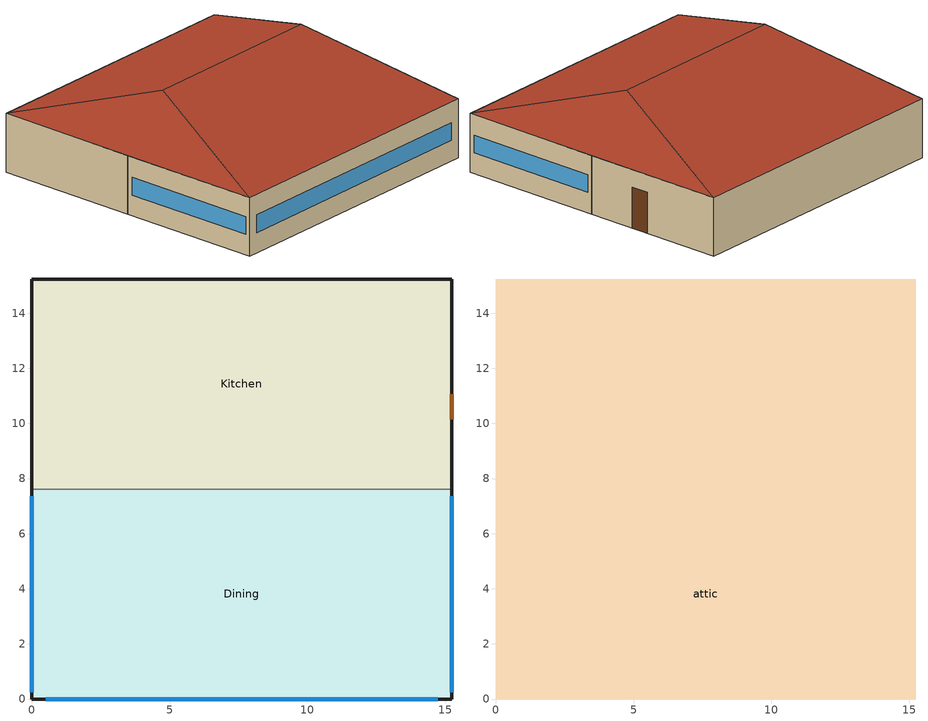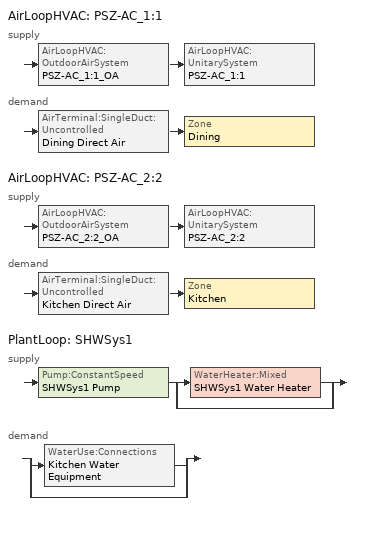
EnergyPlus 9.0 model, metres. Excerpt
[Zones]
Dining
 floor ground (Dining_Floor_Ffactor): 15.24,7.62 15.24,0 0,0 0,7.62 z0
 wall outside (nonres_ext_wall): 0,7.62 0,0 15.24,0 15.24,7.62 z0:3.05
 wall to Kitchen (int_wall): 15.24,7.62 0,7.62 z0:3.05
 window (NonreseastwestWindow_U_0.5_SHGC_0.23): 15.24,0.25 15.24,7.37 / 0,7.37 0,0.25 z1.07:1.98
 window (NonresWindow_U_0.5_SHGC_0.23): 0.51,0 14.73,0 z1.07:1.98
Kitchen
 floor ground (Kitchen_Floor_Ffactor): 15.24,15.24 15.24,7.62 0,7.62 0,15.24 z0
 wall outside (nonres_ext_wall): 15.24,7.62 15.24,15.24 0,15.24 0,7.62 z0:3.05
 door (Swinging Door_con): 15.24,10.15 15.24,11.06 z0:2.13
attic
 floor to Dining (nonres_roof_floor): 0,0 0,7.62 15.24,7.62 15.24,0 z3.05
 floor to Kitchen (nonres_roof_floor): 15.24,15.24 15.24,7.62 0,7.62 0,15.24 z3.05
 roof outside (AtticRoofDeck): 0,15.24,3.05 0,0,3.05 2.54,7.62,5.59; 15.24,0,3.05 15.24,15.24,3.05 12.7,7.62,5.59; 15.24,15.24,3.05 0,15.24,3.05 2.54,7.62,5.59 12.7,7.62,5.59; 0,0,3.05 15.24,0,3.05 12.7,7.62,5.59 2.54,7.62,5.59
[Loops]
AirLoopHVAC 'PSZ-AC_1:1'
 supply: AirLoopHVAC:OutdoorAirSystem 'PSZ-AC_1:1_OA' > AirLoopHVAC:UnitarySystem 'PSZ-AC_1:1'
 demand: AirTerminal:SingleDuct:Uncontrolled 'Dining Direct Air' > Zone 'Dining'
AirLoopHVAC 'PSZ-AC_2:2'
 supply: AirLoopHVAC:OutdoorAirSystem 'PSZ-AC_2:2_OA' > AirLoopHVAC:UnitarySystem 'PSZ-AC_2:2'
 demand: AirTerminal:SingleDuct:Uncontrolled 'Kitchen Direct Air' > Zone 'Kitchen'
PlantLoop 'SHWSys1'
 supply: Pump:ConstantSpeed 'SHWSys1 Pump' > split
  | WaterHeater:Mixed 'SHWSys1 Water Heater'
  | bypass
 demand: split
  | WaterUse:Connections 'Kitchen Water Equipment'
  | bypass
[Building]
RestaurantFastFood: North Axis {deg}=0; Terrain=City; Loads Convergence Tolerance Value=0.04; Temperature Convergence Tolerance Value {deltaC}=0.2; Solar Distribution=FullInteriorAndExterior; Maximum Number of Warmup Days=25; Minimum Number of Warmup Days=6
[Site:Location]
Site:Location=Honolulu Intl Arpt_HI_USA Design_Conditions; Latitude {N+ S-}=21.32; Longitude {W- E+}=-157.93; Time Zone Relative to GMT {GMT+/-}=-10; Elevation {m}=2
[SizingPeriod:DesignDay] Day of Month=21; Dry-Bulb Temperature Range Modifier Type=DefaultMultipliers; Humidity Condition Type=Wetbulb; Barometric Pressure {Pa}=101301; Rain {Yes/No}=No; Snow on ground {Yes/No}=No; Daylight Savings Time Indicator=No
Name | Month | Day Type | Maximum Dry-Bulb Temperature {C} | Daily Dry-Bulb Temperature Range {C} | Wetbulb at Maximum Dry-Bulb {C} | Wind Speed {m/s} design conditions vs. traditional 6.71 m/s (15 mph) | Wind Direction {Degrees; N=0, S=180} | Solar Model Indicator | Clearness {0.0 to 1.1} | Wind Speed {m/s} design conditions vs. traditional 3.35 m/s (7mph) | ASHRAE Clear Sky Optical Depth for Beam Irradiance (taub) | ASHRAE Clear Sky Optical Depth for Diffuse Irradiance (taud)
Honolulu Intl Arpt Ann Htg 99.6% Condns DB | 2 | WinterDesignDay | 16.2 | 0 | 16.2 | 1.9 | 320 | ASHRAEClearSky | 0
Honolulu Intl Arpt Ann Clg .4% Condns DB=>MWB | 8 | SummerDesignDay | 32.2 | 7.1 | 23.3 |  | 60 | ASHRAETau |  | 6.7 | 0.382 | 2.521
[Site:WaterMainsTemperature]
Calculation Method=Correlation; Annual average outdoor air temperature {C}=24.9167; Maximum difference in monthly average outdoor air temperatures {C}=4.6
[Site:GroundTemperature:FCfactorMethod]
January Ground Temperature {C}=26.2; February Ground Temperature {C}=24.8; March Ground Temperature {C}=23.7; April Ground Temperature {C}=22.5; May Ground Temperature {C}=22.8; June Ground Temperature {C}=23.2; July Ground Temperature {C}=23.8; August Ground Temperature {C}=25.2; September Ground Temperature {C}=25.9; October Ground Temperature {C}=26.9; November Ground Temperature {C}=27.1; December Ground Temperature {C}=26.9
[Material:NoMass]
Opaque Door panel_con: MediumRough, 0.475964, 0.9, 0.7, 0.7
Nonres_Roof_Insulation: MediumSmooth, 6.23509, 0.9, 0.7, 0.7
Nonres_Exterior_Wall_Insulation: MediumSmooth, 1.59514, 0.9, 0.7, 0.7
[Construction]
Swinging Door_con: Opaque Door panel_con
InteriorFurnishings: Std Wood 6inch
AtticRoofDeck: F12 Asphalt shingles, G02 16mm plywood
int_wall: G01 13mm gypsum board, G01 13mm gypsum board
nonres_roof_floor: G01 16mm gypsum board, Nonres_Roof_Insulation
nonres_ext_wall: F07 25mm stucco, G01 16mm gypsum board, Nonres_Exterior_Wall_Insulation, G01 16mm gypsum board
NonresWindow_U_0.5_SHGC_0.23: Nonres Window Glazing Layer
NonreseastwestWindow_U_0.5_SHGC_0.23: Nonres East West Glazing Layer
[Material]
Name | Roughness | Thickness {m} | Conductivity {W/m-K} | Density {kg/m3} | Specific Heat {J/kg-K} | Thermal Absorptance | Solar Absorptance | Visible Absorptance | Absorptance:Thermal | Absorptance:Solar | Absorptance:Visible
Std Wood 6inch | MediumSmooth | 0.15 | 0.12 | 540 | 1210 | 0.9 | 0.7 | 0.7
F07 25mm stucco | Smooth | 0.0254 | 0.72 | 1856 | 840 | 0.9 | 0.7 | 0.7
F12 Asphalt shingles | VeryRough | 0.0032 | 0.04 | 1120 | 1260 |  |  |  | 0.9 | 0.7
G01 13mm gypsum board | Smooth | 0.0127 | 0.16 | 800 | 1090 |  |  |  | 0.9 | 0.7 | 0.5
G01 16mm gypsum board | MediumSmooth | 0.0159 | 0.16 | 800 | 1090
G02 16mm plywood | Smooth | 0.0159 | 0.12 | 544 | 1210
[WindowMaterial:SimpleGlazingSystem] U-Factor {W/m2-K}=2.83913; Solar Heat Gain Coefficient=0.23; Visible Transmittance=0.253
Nonres Window Glazing Layer; Nonres East West Glazing Layer
[Construction:FfactorGroundFloor] F-Factor=1.26363; Area=116.171; PerimeterExposed=30.4856
Dining_Floor_Ffactor; Kitchen_Floor_Ffactor
[Zone] Type=1; Multiplier=1; Floor Area {m2}=autocalculate
Name | Ceiling Height {m} | Volume {m3} | Part of Total Floor Area
Dining; Kitchen | 3.0488 | 354.1836 | Yes
attic | -9999 | 262.3406 | No
[InternalMass] Construction=InteriorFurnishings; Surface Area {m2}=232.343
Name | Zone
Dining_InternalMass_1 | Dining
Kitchen_InternalMass_1 | Kitchen
[People] Number of People Schedule=BLDG_OCC_SCH; Fraction Radiant=0.3; Sensible Heat Fraction=AUTOCALCULATE; Activity Level Schedule=ACTIVITY_SCH; Enable ASHRAE 55 Comfort Warnings=No; Mean Radiant Temperature Calculation Type=ZoneAveraged; Work Efficiency Schedule=WORK_EFF_SCH; Clothing Insulation Calculation Method=ClothingInsulationSchedule; Clothing Insulation Schedule=CLOTHING_SCH; Air Velocity Schedule=AIR_VELO_SCH; Thermal Comfort Model 1 Type=FANGER
Name | Zone or ZoneList | Number of People Calculation Method | Zone Floor Area per Person {m2/person} | Number of People
Dining | Dining | Area/Person | 1.327
Kitchen | Kitchen | People |  | 6.2733
[Lights] Design Level Calculation Method=Watts/Area; Return Air Fraction=0; Fraction Radiant=0.7; Fraction Visible=0.2; Fraction Replaceable=1; Return Air Fraction Calculated from Plenum Temperature=No
Name | Zone or ZoneList | Schedule | Watts per Zone Floor Area {W/m2}
Dining_Lights | Dining | BLDG_LIGHT_DINING_SCH | 4.30556
Kitchen_Lights | Kitchen | BLDG_LIGHT_KITCHEN_SCH | 11.7327
[ElectricEquipment] Design Level Calculation Method=EquipmentLevel
Name | Zone or ZoneList | Schedule | Design Level {W} | Fraction Latent | Fraction Radiant | Fraction Lost
Dining_MiscElec_Equip | Dining | BLDG_EQUIP_SCH | 13567.3 | 0.25 | 0.3 | 0
Kitchen_MiscElec_Equip | Kitchen | BLDG_EQUIP_SCH | 31468.7 | 0.25 | 0.3 | 0.3
Kitchen_Reach-in-Freezer | Kitchen | Always_on | 277.5 | 0 | 0.25 | 0
Kitchen_Reach-in-Refrigerator | Kitchen | Always_on | 313.3 | 0 | 0.25 | 0
[GasEquipment]
Kitchen_MiscGas_Equip: Zone or ZoneList=Kitchen; Schedule=FF_GAS_EQUIP_SCH; Design Level Calculation Method=EquipmentLevel; Design Level {W}=91932.6; Fraction Latent=0.1; Fraction Radiant=0.2; Fraction Lost=0.7
[Daylighting:Controls]
Dining_DaylCtrl: Zone=Dining; Daylighting Method=SplitFlux; Lighting Control Type=Continuousoff; Minimum Input Power Fraction for Continuous or ContinuousOff Dimming Control=0.2; Minimum Light Output Fraction for Continuous or ContinuousOff Dimming Control=0.2; Number of Stepped Control Steps=3; Probability Lighting will be Reset When Needed in Manual Stepped Control=1; Glare Calculation Daylighting Reference Point=Dining_DaylRefPt1; Glare Calculation Azimuth Angle of View Direction Clockwise from Zone y-Axis {deg}=180; Maximum Allowable Discomfort Glare Index=22; Daylighting Reference Point 1=Dining_DaylRefPt1; Fraction of Zone Controlled by Reference Point 1=0.38; Illuminance Setpoint at Reference Point 1 {lux}=215; Daylighting Reference Point 2=Dining_DaylRefPt2; Fraction of Zone Controlled by Reference Point 2=0.38; Illuminance Setpoint at Reference Point 2 {lux}=215
[ZoneInfiltration:DesignFlowRate] Temperature Term Coefficient=0; Velocity Squared Term Coefficient=0
Name | Zone or ZoneList | Schedule | Design Flow Rate Calculation Method | Flow per Exterior Surface Area {m3/s-m2} | Constant Term Coefficient | Velocity Term Coefficient | Design Flow Rate {m3/s}
Dining_Infiltration | Dining | INFIL_SCH_PNNL | flow/exteriorarea | 0.00056896 | 0 | 0.224
Dining_Door_Infiltration | Dining | DOOR_INFIL_SCH | Flow/Zone |  | 1 | 0 | 0.902835
Kitchen_Infiltration | Kitchen | INFIL_SCH_PNNL | flow/exteriorarea | 0.00056896 | 0 | 0.224
attic_Infiltration | attic | ALWAYS_ON | Flow/Zone |  | 1 | 0 | 0.0729
[Exterior:Lights] Control Option=AstronomicalClock
Name | Schedule | Design Level {W}
Exterior_Lights_a | Exterior_lighting_schedule_a | 122.81
Exterior_Lights_b | Exterior_lighting_schedule_b_2016 | 649.5
[Sizing:Zone] Zone Cooling Design Supply Air Temperature Input Method=SupplyAirTemperature; Zone Cooling Design Supply Air Temperature {C}=12.8; Zone Heating Design Supply Air Temperature Input Method=SupplyAirTemperature; Zone Heating Design Supply Air Temperature {C}=40; Zone Cooling Design Supply Air Humidity Ratio {kgWater/kgDryAir}=0.0085; Zone Heating Design Supply Air Humidity Ratio {kgWater/kgDryAir}=0.008; Cooling Design Air Flow Method=DesignDayWithLimit; Cooling Design Air Flow Rate {m3/s}=0; Cooling Minimum Air Flow Fraction=0; Heating Design Air Flow Method=DesignDay; Heating Design Air Flow Rate {m3/s}=0
Name | Design Specification Outdoor Air Object | Cooling Minimum Air Flow per Zone Floor Area {m3/s-m2} | Cooling Minimum Air Flow {m3/s}
Dining | SZ DSOA Dining | 0.00358118 | 0
Kitchen | SZ DSOA Kitchen | 0 | 1.14136
[DesignSpecification:OutdoorAir]
Name | Outdoor Air Method | Outdoor Air Flow per Zone Floor Area {m3/s-m2} | Outdoor Air Flow per Zone {m3/s}
SZ DSOA Dining | FLOW/AREA | 0.00358118 | 0
SZ DSOA Kitchen | Maximum | 0.000792347 | 1.14136
[Sizing:System] Type of Load to Size On=Sensible; Design Outdoor Air Flow Rate {m3/s}=AUTOSIZE; Central Heating Maximum System Air Flow Ratio=1; Preheat Design Temperature {C}=7; Preheat Design Humidity Ratio {kgWater/kgDryAir}=0.008; Precool Design Temperature {C}=12.8; Precool Design Humidity Ratio {kgWater/kgDryAir}=0.008; Central Cooling Design Supply Air Temperature {C}=12.8; Central Heating Design Supply Air Temperature {C}=40; 100% Outdoor Air in Cooling=No; 100% Outdoor Air in Heating=No; Central Cooling Design Supply Air Humidity Ratio {kgWater/kgDryAir}=0.0085; Central Heating Design Supply Air Humidity Ratio {kgWater/kgDryAir}=0.008; Cooling Supply Air Flow Rate Method=DesignDay; Cooling Supply Air Flow Rate {m3/s}=0; Heating Supply Air Flow Rate Method=DesignDay; Heating Supply Air Flow Rate {m3/s}=0; System Outdoor Air Method=ZoneSum; Zone Maximum Outdoor Air Fraction=1; Cooling Design Capacity Method=CoolingDesignCapacity; Cooling Design Capacity {W}=autosize; Heating Design Capacity Method=HeatingDesignCapacity; Heating Design Capacity {W}=autosize; Central Cooling Capacity Control Method=OnOff
Name | Type of Zone Sum to Use | Sizing Option
PSZ-AC_1:1 | Coincident
PSZ-AC_2:2 |  | Coincident
[Sizing:Plant]
SHWSys1: Loop Type=Heating; Design Loop Exit Temperature {C}=60; Loop Design Temperature Difference {deltaC}=5
[ZoneControl:Thermostat] Control Type Schedule=Dual Zone Control Type Sched
Name | Zone or ZoneList | Control 1
Dining Thermostat | Dining | Dining DualSPSched
Kitchen Thermostat | Kitchen | Kitchen DualSPSched
[ThermostatSetpoint:DualSetpoint]
Name | Heating Setpoint Temperature Schedule | Cooling Setpoint Temperature Schedule
Dining DualSPSched | HTGSETP_SCH_NO_OPTIMUM | CLGSETP_SCH_NO_OPTIMUM
Kitchen DualSPSched | HTGSETP_KITCHEN_SCH_NO_OPTIMUM | CLGSETP_KITCHEN_SCH_NO_OPTIMUM
[AirTerminal:SingleDuct:Uncontrolled] Availability Schedule=ALWAYS_ON; Maximum Air Flow Rate {m3/s}=AUTOSIZE
Dining Direct Air; Kitchen Direct Air
[Zone equipment]
Dining: Dining Exhaust Fan, Dining Direct Air
Kitchen: Kitchen Exhaust Fan, Kitchen Direct Air
[Fan:SystemModel]
PSZ-AC_1:1_addAQ Fan: HVACOperationSchd, AUTOSIZE, Discrete, 1, 622.5, 0.895, 1, AUTOSIZE, TotalEfficiencyAndPressure, 0.58175, 622.5, 2, 0.66, 0.4, 1, 1
PSZ-AC_2:2_addAQ Fan: HVACOperationSchd, AUTOSIZE, Discrete, 1, 622.5, 0.865, 1, AUTOSIZE, TotalEfficiencyAndPressure, 0.56225, 622.5, 2, 0.66, 0.4, 1, 1
[Fan:ZoneExhaust] Availability Schedule=Hours_of_operation
Name | Fan Total Efficiency | Pressure Rise {Pa} | Maximum Flow Rate {m3/s} | Fan Efficiency Saving of Addendum AJ (Fractional HP Fan Motors) is modelled here. | Maximum Flow Rate {m3/s} this is the real exhaust fan flow 3300 cfm. | Balanced Exhaust Fraction Schedule
Dining Exhaust Fan | 1 | 0 | 0.416067
Kitchen Exhaust Fan |  | 124.5 |  | 0.385 | 1.557427 | Kitchen Exhaust Fan Balanced Exhaust Fraction Schedule
[Coil:Cooling:DX:MultiSpeed]
PSZ-AC_1:1_CoolC DXCoil: ALWAYS_ON, AirCooled, No, No, 10, 2, Electricity, 2, 22981.66, 0.67608, 3.73224, 1.23396, 0, PSZ-AC_CoolCLennoxStandard10Ton_TGA120S2B_CapFT, PSZ-AC_CoolCLennoxStandard10Ton_TGA120S2B_CapFF, PSZ-AC_CoolCLennoxStandard10Ton_TGA120S2B_EIRFT, PSZ-AC_CoolCLennoxStandard10Ton_TGA120S2B_EIRFFF, PSZ-AC_CoolCLennoxStandard10Ton_TGA120S2B_PLR, 0.2, 0.9, 45963.32, 0.67608, 3.73224, 1.85094, 0, PSZ-AC_CoolCLennoxStandard10Ton_TGA120S2B_CapFT, PSZ-AC_CoolCLennoxStandard10Ton_TGA120S2B_CapFF, PSZ-AC_CoolCLennoxStandard10Ton_TGA120S2B_EIRFT, PSZ-AC_CoolCLennoxStandard10Ton_TGA120S2B_EIRFFF, PSZ-AC_CoolCLennoxStandard10Ton_TGA120S2B_PLR, 0.2, 0.9
PSZ-AC_2:2_CoolC DXCoil: ALWAYS_ON, AirCooled, No, No, 10, 2, Electricity, 2, 14321.34, 0.67608, 3.79883, 0.76896, 0, PSZ-AC_CoolCLennoxStandard10Ton_TGA120S2B_CapFT, PSZ-AC_CoolCLennoxStandard10Ton_TGA120S2B_CapFF, PSZ-AC_CoolCLennoxStandard10Ton_TGA120S2B_EIRFT, PSZ-AC_CoolCLennoxStandard10Ton_TGA120S2B_EIRFFF, PSZ-AC_CoolCLennoxStandard10Ton_TGA120S2B_PLR, 0.2, 0.9, 28642.68, 0.67608, 3.79883, 1.15344, 0, PSZ-AC_CoolCLennoxStandard10Ton_TGA120S2B_CapFT, PSZ-AC_CoolCLennoxStandard10Ton_TGA120S2B_CapFF, PSZ-AC_CoolCLennoxStandard10Ton_TGA120S2B_EIRFT, PSZ-AC_CoolCLennoxStandard10Ton_TGA120S2B_EIRFFF, PSZ-AC_CoolCLennoxStandard10Ton_TGA120S2B_PLR, 0.2, 0.9
[Coil:Heating:Fuel] Availability Schedule=ALWAYS_ON; Fuel Type=NaturalGas; Nominal Capacity {W}=AUTOSIZE
Name | Burner Efficiency
PSZ-AC_1:1_HeatC | 0.8
PSZ-AC_2:2_HeatC | 0.81
[AirLoopHVAC:UnitarySystem] Control Type=Load; Dehumidification Control Type=None; Availability Schedule=ALWAYS_ON; Fan Placement=DrawThrough; Supply Air Fan Operating Mode Schedule=HVACOperationSchd; DX Heating Coil Sizing Ratio=1; Use DOAS DX Cooling Coil=No; Minimum Supply Air Temperature {C}=2; Latent Load Control=SensibleOnlyLoadControl; Cooling Supply Air Flow Rate Method=SupplyAirFlowRate; Cooling Supply Air Flow Rate {m3/s}=AUTOSIZE; Heating Supply Air Flow Rate Method=SupplyAirFlowRate; Heating Supply Air Flow Rate {m3/s}=AUTOSIZE; No Load Supply Air Flow Rate Method=SupplyAirFlowRate; No Load Supply Air Flow Rate {m3/s}=AUTOSIZE; Maximum Supply Air Temperature {C}=AUTOSIZE
Name | Controlling Zone or Thermostat Location | Supply Fan | Heating Coil | Cooling Coil | Design Specification Multispeed Object
PSZ-AC_1:1 | Dining | PSZ-AC_1:1_addAQ Fan | PSZ-AC_1:1_HeatC | PSZ-AC_1:1_CoolC DXCoil | PSZ-AC_1:1_Unitary_Package_DX_Perf
PSZ-AC_2:2 | Kitchen | PSZ-AC_2:2_addAQ Fan | PSZ-AC_2:2_HeatC | PSZ-AC_2:2_CoolC DXCoil | PSZ-AC_2:2_Unitary_Package_DX_Perf
[UnitarySystemPerformance:Multispeed]
PSZ-AC_1:1_Unitary_Package_DX_Perf; PSZ-AC_2:2_Unitary_Package_DX_Perf: 2, 2, No, 0.66, 1, 0.66, 1, 1
[Controller:OutdoorAir] Minimum Outdoor Air Flow Rate {m3/s}=AUTOSIZE; Maximum Outdoor Air Flow Rate {m3/s}=AUTOSIZE; Economizer Control Type=NoEconomizer; Economizer Control Action Type=ModulateFlow; Lockout Type=LockoutWithHeating; Minimum Limit Type=FixedMinimum
Name | Minimum Outdoor Air Schedule | Maximum Fraction of Outdoor Air Schedule
PSZ-AC_1:1_OA_Controller | MinOA_Sched | SZ_system_OA_Max_Frac_SCH
PSZ-AC_2:2_OA_Controller | MINOA_FFKITCH_SCHED
[AirLoopHVAC] Design Supply Air Flow Rate {m3/s}=AUTOSIZE
PSZ-AC_1:1; PSZ-AC_2:2
[Pump:ConstantSpeed]
SHWSys1 Pump: Design Flow Rate {m3/s}=autosize; Design Pump Head {Pa}=0.001; Design Power Consumption {W}=AUTOSIZE; Motor Efficiency=0.3; Fraction of Motor Inefficiencies to Fluid Stream=0; Pump Control Type=Intermittent
[WaterHeater:Mixed]
SHWSys1 Water Heater: Tank Volume {m3}=0.378541; Setpoint Temperature Schedule=SHWSys1 Water Heater Setpoint Temperature Schedule Name; Deadband Temperature Difference {deltaC}=2; Maximum Temperature Limit {C}=82.2222; Heater Control Type=Cycle; Heater Maximum Capacity {W}=29307.11; Heater Fuel Type=NATURALGAS; Heater Thermal Efficiency=0.80804; Off Cycle Parasitic Fuel Consumption Rate {W}=720; Off Cycle Parasitic Fuel Type=NATURALGAS; Off Cycle Parasitic Heat Fraction to Tank=0.8; On Cycle Parasitic Fuel Consumption Rate {W}=720; On Cycle Parasitic Fuel Type=NATURALGAS; Ambient Temperature Indicator=zone; Ambient Temperature Zone=KITCHEN; Off Cycle Loss Coefficient to Ambient Temperature {W/K}=7.56156; On Cycle Loss Coefficient to Ambient Temperature {W/K}=7.56156; Use Side Effectiveness=1; Source Side Effectiveness=1; Use Side Design Flow Rate {m3/s}=AUTOSIZE; Source Side Design Flow Rate {m3/s}=AUTOSIZE; Indirect Water Heating Recovery Time {hr}=1.5
[PlantLoop]
SHWSys1: Fluid Type=Water; Plant Equipment Operation Scheme=SHWSys1 Loop Operation Scheme List; Maximum Loop Temperature {C}=60; Minimum Loop Temperature {C}=10; Maximum Loop Flow Rate {m3/s}=AUTOSIZE; Minimum Loop Flow Rate {m3/s}=0; Plant Loop Volume {m3}=AUTOSIZE; Load Distribution Scheme=Optimal
[PlantEquipmentList]
SHWSys1 Equipment List: SHWSys1 Water Heater
[PlantEquipmentOperation:HeatingLoad]
SHWSys1 Operation Scheme: Load Range 1 Lower Limit {W}=0; Load Range 1 Upper Limit {W}=1000000000000000; Range 1 Equipment List=SHWSys1 Equipment List
[PlantEquipmentOperationSchemes]
SHWSys1 Loop Operation Scheme List: Control Scheme 1=SHWSys1 Operation Scheme; Control Scheme 1 Schedule=PlantOnSched
[AvailabilityManager:NightCycle] Applicability Schedule=Always_On; Fan Schedule=HVACOperationSchd; Control Type=CycleOnAny; Thermostat Tolerance {deltaC}=1; Cycling Run Time Control Type=FixedRunTime; Cycling Run Time {s}=1800
PSZ-AC_1:1 Availability Manager; PSZ-AC_2:2 Availability Manager
[SetpointManager:Scheduled]
SHWSys1 Loop Setpoint Manager: Control Variable=Temperature; Schedule=SHWSys1-Loop-Temp-Schedule; Setpoint Node or NodeList=SHWSys1 Supply Outlet Node
[SetpointManager:SingleZone:Heating] Control Variable=Temperature; Minimum Supply Air Temperature {C}=12.8; Maximum Supply Air Temperature {C}=40
Name | Control Zone | Setpoint Node or NodeList
SupAirTemp MngrDining - Htg | Dining | PSZ-AC_1:1 Zone Equipment Inlet Node
SupAirTemp MngrKitchen - Htg | Kitchen | PSZ-AC_2:2 Zone Equipment Inlet Node
[SetpointManager:SingleZone:Cooling] Control Variable=Temperature; Minimum Supply Air Temperature {C}=12.8; Maximum Supply Air Temperature {C}=99
Name | Control Zone | Setpoint Node or NodeList
SupAirTemp MngrDining - Clg | Dining | PSZ-AC_1:1 Supply Equipment Outlet Node
SupAirTemp MngrKitchen - Clg | Kitchen | PSZ-AC_2:2 Supply Equipment Outlet Node
[SetpointManager:MixedAir] Control Variable=Temperature
Name | Setpoint Node or NodeList
PSZ-AC_1:1_CoolC SAT Manager | PSZ-AC_1:1_CoolC-PSZ-AC_1:1_HeatCNode
PSZ-AC_1:1_HeatC MixedAir Manager | PSZ-AC_1:1_HeatC-PSZ-AC_1:1 FanNode
PSZ-AC_1:1_OAMixed Air Temp Manager | PSZ-AC_1:1_OA-PSZ-AC_1:1_CoolCNode
PSZ-AC_2:2_CoolC SAT Manager | PSZ-AC_2:2_CoolC-PSZ-AC_2:2_HeatCNode
PSZ-AC_2:2_HeatC MixedAir Manager | PSZ-AC_2:2_HeatC-PSZ-AC_2:2 FanNode
PSZ-AC_2:2_OAMixed Air Temp Manager | PSZ-AC_2:2_OA-PSZ-AC_2:2_CoolCNode
[Refrigeration:Case] Availability Schedule=ALWAYS_ON; Zone=Kitchen; Rated Ambient Temperature {C}=23.88; Rated Ambient Relative Humidity {percent}=55; Latent Case Credit Curve Type=CaseTemperatureMethod; Standard Case Lighting Power per Unit Length {W/m}=33; Case Lighting Schedule=walkin_occ_lght_sch; Fraction of Lighting Energy to Case=1; Case Anti-Sweat Heater Power per Unit Length {W/m}=0; Minimum Anti-Sweat Heater Power per Unit Length {W/m}=0; Anti-Sweat Heater Control Type=None; Humidity at Zero Anti-Sweat Heater Energy {percent}=0; Case Height {m}=0; Defrost Energy Correction Curve Type=None
Name | Rated Total Cooling Capacity per Unit Length {W/m} | Rated Latent Heat Ratio | Rated Runtime Fraction | Case Length {m} | Case Operating Temperature {C} | Latent Case Credit Curve | Standard Case Fan Power per Unit Length {W/m} | Operating Case Fan Power per Unit Length {W/m} | Fraction of Anti-Sweat Heater Energy to Case | Case Defrost Power per Unit Length {W/m} | Case Defrost Type | Case Defrost Schedule | Case Defrost Drip-Down Schedule | Under Case HVAC Return Air Fraction | Refrigerated Case Restocking Schedule | Case Credit Fraction Schedule
Kitchen_Case:1_WALKINFREEZER | 688 | 0.1 | 0.4 | 2.44 | -23 | Kitchen_Case:1_WALKINFREEZERSingleShelfHorizontal_LatentEnergyMult | 21.1429 | 21.1429 | 0 | 1291.7 | Electric | Kitchen_Case:1_WALKINFREEZER_CaseDefrost2aDaySched | Kitchen_Case:1_WALKINFREEZER_CaseDripDown2aDaySched | 0 | Kitchen_Case:1_WALKINFREEZER_WalkInStockingSched | Kitchen_Case:1_WALKINFREEZER_CaseCreditReduxSched
Kitchen_Case:2_SELFCONTAINEDDISPLAYCASE | 734 | 0.08 | 0.85 | 3.05 | 2 | Kitchen_Case:2_SELFCONTAINEDDISPLAYCASEMultiShelfVertical_LatentEnergyMult | 18.8571 | 18.8571 | 0.2 | 0 | None |  |  | 0.05 | Kitchen_Case:2_SELFCONTAINEDDISPLAYCASE_CaseStockingSched
[Refrigeration:CompressorRack] Heat Rejection Location=ZONE; Design Condenser Fan Power {W}=330; Condenser Type=AIRCOOLED
Name | Design Compressor Rack COP {W/W} | Compressor Rack COP Function of Temperature Curve | Condenser Fan Power Function of Temperature Curve | Refrigeration Case Name or WalkIn Name or CaseAndWalkInList
RACK1 | 2.51 | RACK1_RackCOPfTCurve | RACK1_RackCondFanCurve2 | RACK1CaseList
RACK2 | 7.29 | RACK2_RackCOPfTCurve |  | RACK2CaseList
[Refrigeration:CaseAndWalkInList]
Name | Case or WalkIn 1
RACK1CaseList | Kitchen_Case:1_WALKINFREEZER
RACK2CaseList | Kitchen_Case:2_SELFCONTAINEDDISPLAYCASE
[WaterUse:Equipment]
Kitchen Water Equipment: Peak Flow Rate {m3/s}=9.598E-5; Flow Rate Fraction Schedule=BLDG_SWH_SCH; Target Temperature Schedule=Kitchen Water Equipment Temp Sched; Hot Water Supply Temperature Schedule=Kitchen Water Equipment Hot Supply Temp Sched; Zone=Kitchen; Sensible Fraction Schedule=Kitchen Water Equipment Sensible fract sched; Latent Fraction Schedule=Kitchen Water Equipment Latent fract sched
[WaterUse:Connections]
Kitchen Water Equipment: Water Use Equipment 1=Kitchen Water Equipment
[EnergyManagementSystem:Sensor]
Name | Output:Variable or Output:Meter | Output:Variable or Output:Meter Index Key
OAT_F | Site Outdoor Air Drybulb Temperature
Dining_LSr | Zone Lights Electric Power | Dining
Dining_Occ_Sensor | People Occupant Count | Dining
Kitchen_LSr | Zone Lights Electric Power | Kitchen
Kitchen_Occ_Sensor | People Occupant Count | Kitchen
[EnergyManagementSystem:InternalVariable] Internal Data Type=Zone Floor Area
Name | Internal Data Index Key
Dining_Area | Dining
Kitchen_Area | Kitchen
[EnergyManagementSystem:Actuator] Actuated Component Type=Lights; Actuated Component Control Type=Electric Power Level
Name | Actuated Component Unique
Dining_Light_Actuator | Dining_lights
Kitchen_Light_Actuator | Kitchen_lights
[EnergyManagementSystem:Program]
SET_Dining_Light_EMS_Program: SET Dining_LSr_IP=0.093*Dining_LSr/Dining_Area; IF (Dining_Occ_Sensor <= 0) && (Dining_LSr_IP >= 0.02); SET Dining_Light_Actuator = 0.02*Dining_Area/0.09290304; ELSE; SET Dining_Light_Actuator = NULL; ENDIF
SET_Kitchen_Light_EMS_Program: SET Kitchen_LSr_IP=0.093*Kitchen_LSr/Kitchen_Area; IF (Kitchen_Occ_Sensor <= 0) && (Kitchen_LSr_IP >= 0.02); SET Kitchen_Light_Actuator = 0.02*Kitchen_Area/0.09290304; ELSE; SET Kitchen_Light_Actuator = NULL; ENDIF
[EnergyManagementSystem:ProgramCallingManager]
SET_Dining_Light_EMS_Program_Prog_Manager: BeginTimestepBeforePredictor; SET_Dining_Light_EMS_Program
SET_Kitchen_Light_EMS_Program_Prog_Manager: BeginTimestepBeforePredictor; SET_Kitchen_Light_EMS_Program
[Schedule:Compact]
BLDG_LIGHT_DINING_SCH: Through: 12/31, For: Weekday, Until: 1:00, 0.139857, Until: 5:00, 0.15, Until: 6:00, 0.186476, Until: 8:00, 0.372952, Until: 10:00, 0.559428, Until: 22:00, 0.839142, Until: 23:00, 0.46619, Until: 24:00, 0.279714, For: Saturday, Until: 1:00, 0.186476, Until: 6:00, 0.15, Until: 8:00, 0.279714, Until: 10:00, 0.559428, Until: 17:00, 0.745904, Until: 22:00, 0.839142, Until: 23:00, 0.46619, Until: 24:00, 0.279714, For: SummerDesignDay, Until: 24:00, 1, For: WinterDesignDay, Until: 24:00, 0, For: Sunday Holidays AllOtherDays, Until: 1:00, 0.186476, Until: 6:00, 0.15, Until: 8:00, 0.279714, Until: 10:00, 0.46619, Until: 16:00, 0.652666, Until: 22:00, 0.559428, Until: 23:00, 0.46619, Until: 24:00, 0.279714
BLDG_LIGHT_KITCHEN_SCH: Through: 12/31, For: Weekday, Until: 1:00, 0.13332, Until: 5:00, 0.15, Until: 6:00, 0.17776, Until: 8:00, 0.35552, Until: 10:00, 0.53328, Until: 22:00, 0.79992, Until: 23:00, 0.4444, Until: 24:00, 0.26664, For: Saturday, Until: 1:00, 0.17776, Until: 6:00, 0.15, Until: 8:00, 0.26664, Until: 10:00, 0.53328, Until: 17:00, 0.71104, Until: 22:00, 0.79992, Until: 23:00, 0.4444, Until: 24:00, 0.26664, For: SummerDesignDay, Until: 24:00, 1, For: WinterDesignDay, Until: 24:00, 0, For: Sunday Holidays AllOtherDays, Until: 1:00, 0.17776, Until: 6:00, 0.15, Until: 8:00, 0.26664, Until: 10:00, 0.4444, Until: 16:00, 0.62216, Until: 22:00, 0.53328, Until: 23:00, 0.4444, Until: 24:00, 0.26664
BLDG_EQUIP_SCH: Through: 12/31, For: Weekdays, Until: 01:00, 0.0299675, Until: 02:00, 0.0199015, Until: 03:00, 0.0298522, Until: 04:00, 0.0199015, Until: 05:00, 0.0497536, Until: 06:00, 0.11987, Until: 07:00, 0.129859, Until: 08:00, 0.149837, Until: 09:00, 0.179805, Until: 10:00, 0.209772, Until: 11:00, 0.259718, Until: 12:00, 0.289686, Until: 13:00, 0.269707, Until: 14:00, 0.249729, Until: 15:00, 0.229751, Until: 16:00, 0.229751, Until: 17:00, 0.259718, Until: 18:00, 0.259718, Until: 19:00, 0.23974, Until: 20:00, 0.219762, Until: 21:00, 0.199783, Until: 22:00, 0.179805, Until: 23:00, 0.0899024, Until: 24:00, 0.0299675, For: Saturday, Until: 01:00, 0.0299675, Until: 02:00, 0.0199015, Until: 03:00, 0.0298522, Until: 04:00, 0.0199015, Until: 05:00, 0.0497536, Until: 06:00, 0.119409, Until: 07:00, 0.129859, Until: 08:00, 0.149837, Until: 09:00, 0.179805, Until: 10:00, 0.209772, Until: 11:00, 0.259718, Until: 12:00, 0.289686, Until: 13:00, 0.269707, Until: 14:00, 0.249729, Until: 15:00, 0.229751, Until: 16:00, 0.229751, Until: 17:00, 0.259718, Until: 18:00, 0.259718, Until: 19:00, 0.23974, Until: 20:00, 0.219762, Until: 21:00, 0.199783, Until: 22:00, 0.179805, Until: 23:00, 0.0899024, Until: 24:00, 0.0299675, For: SummerDesignDay, Until: 24:00, 0.29, For: WinterDesignDay, Until: 24:00, 0, For: Sunday Holidays AllOtherDays, Until: 01:00, 0.0299675, Until: 02:00, 0.0199015, Until: 03:00, 0.0298522, Until: 04:00, 0.0199015, Until: 05:00, 0.0497536, Until: 06:00, 0.119409, Until: 07:00, 0.129859, Until: 08:00, 0.149837, Until: 09:00, 0.179805, Until: 10:00, 0.209772, Until: 11:00, 0.259718, Until: 12:00, 0.289686, Until: 13:00, 0.269707, Until: 14:00, 0.249729, Until: 15:00, 0.229751, Until: 16:00, 0.229751, Until: 17:00, 0.259718, Until: 18:00, 0.259718, Until: 19:00, 0.23974, Until: 20:00, 0.219762, Until: 21:00, 0.199783, Until: 22:00, 0.179805, Until: 23:00, 0.0899024, Until: 24:00, 0.0299675
FF_GAS_EQUIP_SCH: Through: 12/31, For: Weekdays Saturday, Until: 01:00, 0.03, Until: 02:00, 0.02, Until: 03:00, 0.03, Until: 04:00, 0.02, Until: 05:00, 0.05, Until: 06:00, 0.12, Until: 07:00, 0.13, Until: 08:00, 0.15, Until: 09:00, 0.18, Until: 10:00, 0.21, Until: 11:00, 0.26, Until: 12:00, 0.29, Until: 13:00, 0.27, Until: 14:00, 0.25, Until: 15:00, 0.23, Until: 16:00, 0.23, Until: 17:00, 0.26, Until: 18:00, 0.26, Until: 19:00, 0.24, Until: 20:00, 0.22, Until: 21:00, 0.2, Until: 22:00, 0.18, Until: 23:00, 0.09, Until: 24:00, 0.03, For: SummerDesignDay, Until: 24:00, 0.29, For: WinterDesignDay, Until: 24:00, 0, For: Sunday Holidays AllOtherDays, Until: 01:00, 0.03, Until: 02:00, 0.02, Until: 03:00, 0.03, Until: 04:00, 0.02, Until: 05:00, 0.05, Until: 06:00, 0.12, Until: 07:00, 0.13, Until: 08:00, 0.15, Until: 09:00, 0.18, Until: 10:00, 0.21, Until: 11:00, 0.26, Until: 12:00, 0.29, Until: 13:00, 0.27, Until: 14:00, 0.25, Until: 15:00, 0.23, Until: 16:00, 0.23, Until: 17:00, 0.26, Until: 18:00, 0.26, Until: 19:00, 0.24, Until: 20:00, 0.22, Until: 21:00, 0.2, Until: 22:00, 0.18, Until: 23:00, 0.09, Until: 24:00, 0.03
BLDG_OCC_SCH: Through: 12/31, For: Weekdays, Until: 01:00, 0.05, Until: 05:00, 0, Until: 06:00, 0.05, Until: 07:00, 0.1, Until: 10:00, 0.4, Until: 11:00, 0.2, Until: 12:00, 0.5, Until: 13:00, 0.8, Until: 14:00, 0.7, Until: 15:00, 0.4, Until: 16:00, 0.2, Until: 17:00, 0.25, Until: 18:00, 0.5, Until: 21:00, 0.8, Until: 22:00, 0.5, Until: 23:00, 0.35, Until: 24:00, 0.2, For: SummerDesignDay, Until: 24:00, 1, For: WinterDesignDay, Until: 24:00, 0, For: Saturday, Until: 01:00, 0.05, Until: 06:00, 0, Until: 07:00, 0.05, Until: 09:00, 0.5, Until: 10:00, 0.4, Until: 11:00, 0.2, Until: 12:00, 0.45, Until: 14:00, 0.5, Until: 15:00, 0.35, Until: 18:00, 0.3, Until: 19:00, 0.7, Until: 20:00, 0.9, Until: 21:00, 0.7, Until: 22:00, 0.65, Until: 23:00, 0.55, Until: 24:00, 0.35, For: Sunday Holidays AllOtherDays, Until: 01:00, 0.05, Until: 06:00, 0, Until: 07:00, 0.05, Until: 09:00, 0.5, Until: 11:00, 0.2, Until: 12:00, 0.3, Until: 14:00, 0.5, Until: 15:00, 0.3, Until: 16:00, 0.2, Until: 17:00, 0.25, Until: 18:00, 0.35, Until: 19:00, 0.55, Until: 20:00, 0.65, Until: 21:00, 0.7, Until: 22:00, 0.35, Until: 24:00, 0.2
DOOR_INFIL_SCH: Through: 12/31, For: Weekdays, Until: 06:00, 0, Until: 07:00, 0.144, Until: 10:00, 0.462, Until: 11:00, 0.258, Until: 12:00, 0.558, Until: 13:00, 0.829, Until: 14:00, 0.74, Until: 15:00, 0.462, Until: 16:00, 0.258, Until: 17:00, 0.363, Until: 18:00, 0.558, Until: 21:00, 0.829, Until: 22:00, 0.558, Until: 23:00, 0.363, Until: 24:00, 0.258, For: SummerDesignDay, Until: 24:00, 1, For: WinterDesignDay, Until: 24:00, 0, For: Saturday, Until: 06:00, 0, Until: 07:00, 0.144, Until: 09:00, 0.558, Until: 10:00, 0.462, Until: 11:00, 0.258, Until: 12:00, 0.462, Until: 14:00, 0.558, Until: 15:00, 0.462, Until: 18:00, 0.363, Until: 19:00, 0.74, Until: 20:00, 0.915, Until: 21:00, 0.74, Until: 22:00, 0.65, Until: 23:00, 0.558, Until: 24:00, 0.363, For: Sunday Holidays AllOtherDays, Until: 06:00, 0, Until: 07:00, 0.144, Until: 09:00, 0.558, Until: 11:00, 0.258, Until: 12:00, 0.363, Until: 14:00, 0.558, Until: 15:00, 0.363, Until: 16:00, 0.258, Until: 17:00, 0.363, Until: 18:00, 0.462, Until: 19:00, 0.558, Until: 20:00, 0.65, Until: 21:00, 0.74, Until: 22:00, 0.462, Until: 24:00, 0.258
BLDG_SWH_SCH: Through: 12/31, For: Weekdays, Until: 01:00, 0, Until: 06:00, 0, Until: 07:00, 0.15, Until: 08:00, 0.15, Until: 09:00, 0.33, Until: 10:00, 0.13, Until: 11:00, 0.1, Until: 12:00, 0.72, Until: 13:00, 0.31, Until: 14:00, 0.98, Until: 15:00, 0.92, Until: 16:00, 0.22, Until: 17:00, 0.31, Until: 18:00, 0.23, Until: 19:00, 0.16, Until: 20:00, 0.1, Until: 21:00, 0.4, Until: 22:00, 0.42, Until: 23:00, 0.43, Until: 24:00, 0.15, For: SummerDesignDay WinterDesignDay, Until: 01:00, 0, Until: 06:00, 0, Until: 07:00, 0, Until: 08:00, 0.15, Until: 09:00, 0.15, Until: 10:00, 0.15, Until: 11:00, 0.1, Until: 12:00, 0.72, Until: 13:00, 0.6, Until: 14:00, 0.98, Until: 15:00, 0.92, Until: 16:00, 0.25, Until: 17:00, 0.25, Until: 18:00, 0.23, Until: 19:00, 0.16, Until: 20:00, 0.1, Until: 21:00, 0.4, Until: 22:00, 0.42, Until: 23:00, 0.43, Until: 24:00, 0.15, For: Sunday Holidays AllOtherDays, Until: 01:00, 0, Until: 06:00, 0, Until: 07:00, 0, Until: 08:00, 0.15, Until: 09:00, 0.15, Until: 10:00, 0.15, Until: 11:00, 0.1, Until: 12:00, 0.72, Until: 13:00, 0.6, Until: 14:00, 0.98, Until: 15:00, 0.92, Until: 16:00, 0.25, Until: 17:00, 0.25, Until: 18:00, 0.23, Until: 19:00, 0.16, Until: 20:00, 0.1, Until: 21:00, 0.4, Until: 22:00, 0.42, Until: 23:00, 0.43, Until: 24:00, 0
Hours_of_operation; HVACOperationSchd: Through: 12/31, For: Weekday SummerDesignDay, Until: 01:00, 1, Until: 05:00, 0, Until: 24:00, 1, For: Saturday WinterDesignDay, Until: 01:00, 1, Until: 05:00, 0, Until: 24:00, 1, For: Sunday Holidays AllOtherDays, Until: 01:00, 1, Until: 05:00, 0, Until: 24:00, 1
PlantOnSched; ALWAYS_ON; MinOA_Sched: Through: 12/31, For: AllDays, Until: 24:00, 1
HTGSETP_SCH_NO_OPTIMUM: Through: 12/31, For: WinterDesignDay, Until: 05:00, 15.56, Until: 06:00, 18.33, Until: 24:00, 21.11, For: Weekdays, Until: 03:00, 15.56, Until: 04:00, 21.11, Until: 05:00, 21.11, Until: 24:00, 21.11, For: SummerDesignDay, Until: 24:00, 15.56, For: Saturday, Until: 03:00, 15.56, Until: 04:00, 21.11, Until: 05:00, 21.11, Until: 24:00, 21.11, For: Sunday Holidays AllOtherDays, Until: 03:00, 15.56, Until: 04:00, 21.11, Until: 05:00, 21.11, Until: 24:00, 21.11
CLGSETP_SCH_NO_OPTIMUM: Through: 12/31, For: SummerDesignDay, Until: 05:00, 30, Until: 06:00, 26.67, Until: 24:00, 23.89, For: Weekdays, Until: 03:00, 30, Until: 04:00, 23.89, Until: 05:00, 23.89, Until: 24:00, 23.89, For: Saturday, Until: 03:00, 30, Until: 04:00, 23.89, Until: 05:00, 23.89, Until: 24:00, 23.89, For: WinterDesignDay, Until: 24:00, 30, For: Sunday Holidays AllOtherDays, Until: 03:00, 30, Until: 04:00, 23.89, Until: 05:00, 23.89, Until: 24:00, 23.89
HTGSETP_KITCHEN_SCH_NO_OPTIMUM: Through: 12/31, For: WinterDesignDay, Until: 05:00, 15.56, Until: 06:00, 17.22, Until: 24:00, 18.89, For: Weekdays, Until: 03:00, 15.56, Until: 04:00, 18.89, Until: 05:00, 18.89, Until: 24:00, 18.89, For: SummerDesignDay, Until: 24:00, 15.56, For: Saturday, Until: 03:00, 15.56, Until: 04:00, 18.89, Until: 05:00, 18.89, Until: 24:00, 18.89, For: Sunday Holidays AllOtherDays, Until: 03:00, 15.56, Until: 04:00, 18.89, Until: 05:00, 18.89, Until: 24:00, 18.89
CLGSETP_KITCHEN_SCH_NO_OPTIMUM: Through: 12/31, For: SummerDesignDay, Until: 05:00, 30, Until: 06:00, 28.33, Until: 24:00, 26.11, For: Weekdays, Until: 03:00, 30, Until: 04:00, 26.11, Until: 05:00, 26.11, Until: 24:00, 26.11, For: Saturday, Until: 03:00, 30, Until: 04:00, 26.11, Until: 05:00, 26.11, Until: 24:00, 26.11, For: WinterDesignDay, Until: 24:00, 30, For: Sunday Holidays AllOtherDays, Until: 03:00, 30, Until: 04:00, 26.11, Until: 05:00, 26.11, Until: 24:00, 26.11
MinOA_FFKitch_Sched: Through: 12/31, For: Weekdays SummerDesignDay, Until: 06:00, 0, Until: 24:00, 1, For: Saturday, Until: 06:00, 0, Until: 24:00, 1, For: WinterDesignDay, Until: 24:00, 1, For: Sunday Holidays AllOtherDays, Until: 06:00, 0, Until: 24:00, 1
Dual Zone Control Type Sched: Through: 12/31, For: AllDays, Until: 24:00, 4
ACTIVITY_SCH: Through: 12/31, For: AllDays, Until: 24:00, 120
WORK_EFF_SCH: Through: 12/31, For: AllDays, Until: 24:00, 0
AIR_VELO_SCH; Kitchen Water Equipment Sensible fract sched: Through: 12/31, For: AllDays, Until: 24:00, 0.2
CLOTHING_SCH: Through: 04/30, For: AllDays, Until: 24:00, 1, Through: 09/30, For: AllDays, Until: 24:00, 0.5, Through: 12/31, For: AllDays, Until: 24:00, 1
Kitchen Water Equipment Latent fract sched: Through: 12/31, For: AllDays, Until: 24:00, 0.05
Kitchen Water Equipment Temp Sched; SHWSys1-Loop-Temp-Schedule; SHWSys1 Water Heater Setpoint Temperature Schedule Name: Through: 12/31, For: AllDays, Until: 24:00, 60
Kitchen Water Equipment Hot Supply Temp Sched: Through: 12/31, For: AllDays, Until: 24:00, 55
Kitchen_Case:1_WALKINFREEZER_CaseDefrost2aDaySched: Through: 12/31, For:AllDays, Interpolate:Average, Until: 11:00, 0, Until: 11:20, 1, Until: 23:00, 0, Until: 23:20, 1, Until: 24:00, 0
Kitchen_Case:1_WALKINFREEZER_CaseDripDown2aDaySched: Through: 12/31, For:AllDays, Interpolate:Average, Until: 11:00, 0, Until: 11:30, 1, Until: 23:00, 0, Until: 23:30, 1, Until: 24:00, 0
Kitchen_Case:1_WALKINFREEZER_WalkInStockingSched: Through: 12/31, For: Tuesday Friday, Until: 4:00, 0, Until: 5:00, 725, Until: 6:00, 417, Until: 7:00, 290, Until: 24:00, 0, For: AllOtherDays, Until: 4:00, 0, Until: 5:00, 125, Until: 6:00, 117, Until: 7:00, 90, Until: 19:00, 0, Until: 20:00, 125, Until: 21:00, 117, Until: 22:00, 90, Until: 24:00, 0
Kitchen_Case:1_WALKINFREEZER_CaseCreditReduxSched: Through: 12/31, For:AllDays, Interpolate:No, Until: 7:00, 0.2, Until: 21:00, 0.4, Until: 24:00, 0.2
Kitchen_Case:2_SELFCONTAINEDDISPLAYCASE_CaseStockingSched: Through: 12/31, For:AllDays, Until: 6:00, 0, Until: 7:00, 50, Until: 9:00, 70, Until: 10:00, 80, Until: 11:00, 70, Until: 13:00, 50, Until: 14:00, 80, Until: 15:00, 90, Until: 16:00, 80, Until: 24:00, 0
walkin_occ_lght_SCH: Through: 12/31, For: Weekday, Until: 5:00, 0.15, Until: 6:00, 0.104, Until: 8:00, 0.208, Until: 10:00, 0.312, Until: 22:00, 0.468, Until: 23:00, 0.26, Until: 24:00, 0.156, For: Saturday, Until: 1:00, 0.2, Until: 6:00, 0.15, Until: 8:00, 0.156, Until: 10:00, 0.312, Until: 17:00, 0.416, Until: 22:00, 0.468, Until: 23:00, 0.26, Until: 24:00, 0.156, For: SummerDesignDay, Until: 24:00, 1, For: WinterDesignDay, Until: 24:00, 0, For: Sunday Holidays AllOtherDays, Until: 1:00, 0.2, Until: 6:00, 0.15, Until: 8:00, 0.156, Until: 10:00, 0.26, Until: 16:00, 0.364, Until: 22:00, 0.312, Until: 23:00, 0.26, Until: 24:00, 0.156
Exterior_lighting_schedule_a: Through:12/31, For:AllDays, Until: 01:00, 1, Until: 06:00, 0, Until: 24:00, 1
Exterior_lighting_schedule_b_2016: Through:12/31, For:AllDays, Until: 06:00, 0.5, Until: 24:00, 1
Kitchen Exhaust Fan Balanced Exhaust Fraction Schedule: Through: 12/31, For: Weekday SummerDesignDay, Until: 01:00, 0.26715, Until: 05:00, 0, Until: 24:00, 0.26715, For: Saturday WinterDesignDay, Until: 01:00, 0.26715, Until: 05:00, 0, Until: 24:00, 0.26715, For: Sunday Holidays AllOtherDays, Until: 01:00, 0.26715, Until: 05:00, 0, Until: 24:00, 0.26715
[SCHEDULE:COMPACT]
INFIL_SCH_PNNL: Through: 12/31, For: Weekdays SummerDesignDay, Until: 01:00, 0.25, Until: 05:00, 1, Until: 24:00, 0.25, For: Saturday WinterDesignDay, Until: 01:00, 0.25, Until: 05:00, 1, Until: 24:00, 0.25, For: Sunday Holidays AllOtherDays, Until: 01:00, 0.25, Until: 05:00, 1, Until: 24:00, 0.25
[Schedule:Constant]
SZ_system_OA_Max_Frac_SCH: Fraction, 0.75
[Curve:Quadratic]
Name | Coefficient1 Constant | Coefficient2 x | Coefficient3 x**2 | Minimum Value of x | Maximum Value of x
RACK1_RackCOPfTCurve | 1.7603 | -0.0377 | 0.0004 | 10 | 35
RACK1_RackCondFanCurve2 | 0 | 0.0286 | 0 | 0 | 35
RACK2_RackCOPfTCurve | 1 | 0 | 0 | 0 | 50
PSZ-AC_CoolCLennoxStandard10Ton_TGA120S2B_CapFF | 0.77136 | 0.34053 | -0.11088 | 0.75918 | 1.13877
PSZ-AC_CoolCLennoxStandard10Ton_TGA120S2B_EIRFFF | 1.2055 | -0.32953 | 0.12308 | 0.75918 | 1.13877
PSZ-AC_CoolCLennoxStandard10Ton_TGA120S2B_PLR | 0.771 | 0.229 | 0 | 0 | 1
[Curve:Cubic] Minimum Value of x=-35; Maximum Value of x=20
Name | Coefficient1 Constant | Coefficient2 x | Coefficient3 x**2 | Coefficient4 x**3
Kitchen_Case:1_WALKINFREEZERSingleShelfHorizontal_LatentEnergyMult | 0.0236 | 0.0006 | 0 | 0
Kitchen_Case:2_SELFCONTAINEDDISPLAYCASEMultiShelfVertical_LatentEnergyMult | 0.0265263 | 0.00107803 | 6.02558e-05 | 1.23732e-06
[Curve:Biquadratic] Minimum Value of x=17; Maximum Value of x=22; Minimum Value of y=29; Maximum Value of y=46
Name | Coefficient1 Constant | Coefficient2 x | Coefficient3 x**2 | Coefficient4 y | Coefficient5 y**2 | Coefficient6 x*y
PSZ-AC_CoolCLennoxStandard10Ton_TGA120S2B_CapFT | 0.42415 | 0.04426 | -0.00042 | 0.00333 | -0.00008 | -0.00021
PSZ-AC_CoolCLennoxStandard10Ton_TGA120S2B_EIRFT | 1.23649 | -0.02431 | 0.00057 | -0.01434 | 0.00063 | -0.00038
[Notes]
The DOE Prototype Building Models were developed by Pacific Northwest National Laboratory (PNNL), under contract with the U.S.
Department of Energy (DOE).  These building models were derived from DOE's Commercial Reference Building Models with modifications
based on input from the ASHRAE Standard 90.1 committee, the Advanced Energy Design Guide series, and building industry experts. The
prototypes models were developed to quantify energy saving impacts from newly published editions of ASHRAE Standard 90.1, 189.1, IECC,
and other energy codes and standards.  The basic building descriptions can be found in the Scorecards posted at www.energycodes.gov
website. The recommended citation of the prototype models is
DOE and PNNL. 2020. Commercial Prototype Building Models, Richland, WA, Pacific Northwest National Laboratory. Available at https://www.energycodes.gov/development/commercial/prototype_models.
Detailed descriptions of the prototype model development and addenda modeling strategies can be found in the following  reports:
DOE, 2020. Preliminary Energy Savings Analysis: ANSI/ASHRAE/IES Standard 90.1-2019. Report prepared by Zhang, J., M. Rosenberg, J.
Lerond, Y. Xie, Nambia, C., Y. Chen, R. Hart, M. Halverson, D. Maddox, and S. Goel, Richland, WA, Pacific Northwest National Laboratory.
Zhang, J., Y. Chen, Y. Xie, M. Rosenberg, R. Hart. Energy and Energy Cost Savings Analysis of the 2018 IECC for Commercial Buildings.
2018. PNNL-28125. Richland, WA: Pacific Northwest National Laboratory.
DOE. 2017. Energy Savings Analysis: ANSI/ASHRAE/IES Standard 90.1-2016. Prepared by Athalye, R.A, M.A. Halverson, M.I. Rosenberg, B. Liu,
J. Zhang, R. Hart, V.V. Mendon, S. Goel, Y. Chen, Y. Xie, and M. Zhao, Richland, WA, Pacific Northwest National Laboratory. https://www.energycodes.gov/sites/default/files/documents/02202018_Standard_90.1-2016_Determination_TSD.pdf.
Zhang, J., Y. Xie, R.A. Athalye, J. Zhuge, M. Rosenberg, R. Hart, and B. Liu. Energy and Energy Cost Savings Analysis of the 2015 IECC
for Commercial Buildings. 2015. PNNL-24269 Rev. 1. Richland, WA: Pacific Northwest National
Laboratory. https://www.energycodes.gov/sites/default/files/documents/2015_IECC_Commercial_Analysis.pdf.
Halverson M.A., M.I. Rosenberg, W. Wang, J. Zhang, V.V. Mendon, R.A. Athalye, Y. Xie, R. Hart, S. Goel, 2014. ANSI/ASHRAE/IES Standard
90.1-2013 Determination of Energy Savings: Quantitative Analysis, PNNL-23479. Richland, WA: Pacific Northwest National Laboratory. https://www.energycodes.gov/sites/default/files/documents/901-2013_finalCommercialDeterminationQuantitativeAnalysis_TSD_0.pdf.
Goel S., R.A. Athalye, W. Wang, J. Zhang, M.I. Rosenberg, Y. Xie, and R. Hart, et al. 2014. Enhancements to ASHRAE Standard 90.1
Prototype Building Models. PNNL-23269. Richland, WA: Pacific Northwest National Laboratory. https://www.pnnl.gov/main/publications/external/technical_reports/PNNL-23269.pdf.
Zhang J., R.A. Athalye, R. Hart, M.I. Rosenberg, Y. Xie, S. Goel, and V.V. Mendon, et al. 2013. Energy and Energy Cost Savings Analysis
of the IECC for Commercial Buildings. PNNL-22760. Richland, WA: Pacific Northwest National Laboratory. http://www.pnnl.gov/main/publications/external/technical_reports/PNNL-22760.pdf.
Thornton B.A., M.I. Rosenberg, E.E. Richman, W. Wang, Y. Xie, J. Zhang, H. Cho, VV Mendon, R.A. Athalye, and B. Liu. 2011. Achieving
the 30% Goal: Energy and Cost Savings Analysis of ASHRAE Standard 90.1-2010. PNNL-20405. Richland, WA: Pacific Northwest National
Laboratory.  https://www.energycodes.gov/sites/default/files/documents/BECP_Energy_Cost_Savings_STD2010_May2011_v00.pdf.
WeatherFile:  USA_HI_Honolulu.Intl.AP.911820_TMY3.epw
BEGIN ECONOMIZER MAP
Economizer Name, DX COIL Name
PSZ-AC_1:1_OA_Controller, PSZ-AC_1:1_CoolC DXCoil
PSZ-AC_2:2_OA_Controller, PSZ-AC_2:2_CoolC DXCoil
END ECONOMIZER MAP
BEGIN EMS PROGRAM MAP
EMS PROGRAM, DX COIL Name
PSZ-AC_1:1, PSZ-AC_1:1_CoolC DXCoil
PSZ-AC_2:2, PSZ-AC_2:2_CoolC DXCoil
END EMS PROGRAM MAP
GPARM parameters as input:
Case = ASHRAE901_RestaurantFastFood_STD2019_Honolulu
Annual.Run = no
slab_gtp = National_RestaurantFastFood_ASHRAE901_STD2016_Zone1A_nonres_HI-Honolulu-HI.gtp
avg_oa_tempt_ip = 76.85
maxdiff_oa_tempt_ip = 8.28
ext_wall_type = WoodFramedWall
nonres_ext_wall_ufactor = 0.505342
roof_type = WoodJoistAtticRoof
nonres_roof_ufactor = 0.153306
roof_solar_absorp = 0.7
nonres_window = Window_U_0.59_SHGC_0.25
sidelighting_control = yes_AY
economizer = NoEconomizer
skip_economizer_control = No
damper_sch = MinOA_Sched
exterior_lights_watts = 0
exterior_lights_watts_a = 122.81
exterior_lights_watts_b = 649.5
Kitchen_SZ_VAV = No
avg_oa_tempt = 24.91666667
maxdiff_oa_tempt = 4.6
LPD_dining = 4.305564167
LPD_kitchen = 11.73266235
door_infil = 0.902834611
door_infil_sched = DOOR_INFIL_SCH
economizer_lockout = LockoutWithHeating
BLDG_EQUIP_SCH = BLDG_EQUIP_SCH_ADV
pv_surface_area = 0
STD189_overhang = no
ext_lgt_sch = Exterior_Lgt_ALWAYS_ON
SZ_VAV_189_Dining = no
LTG_SCH_SET = LTG_SET_STD2013
